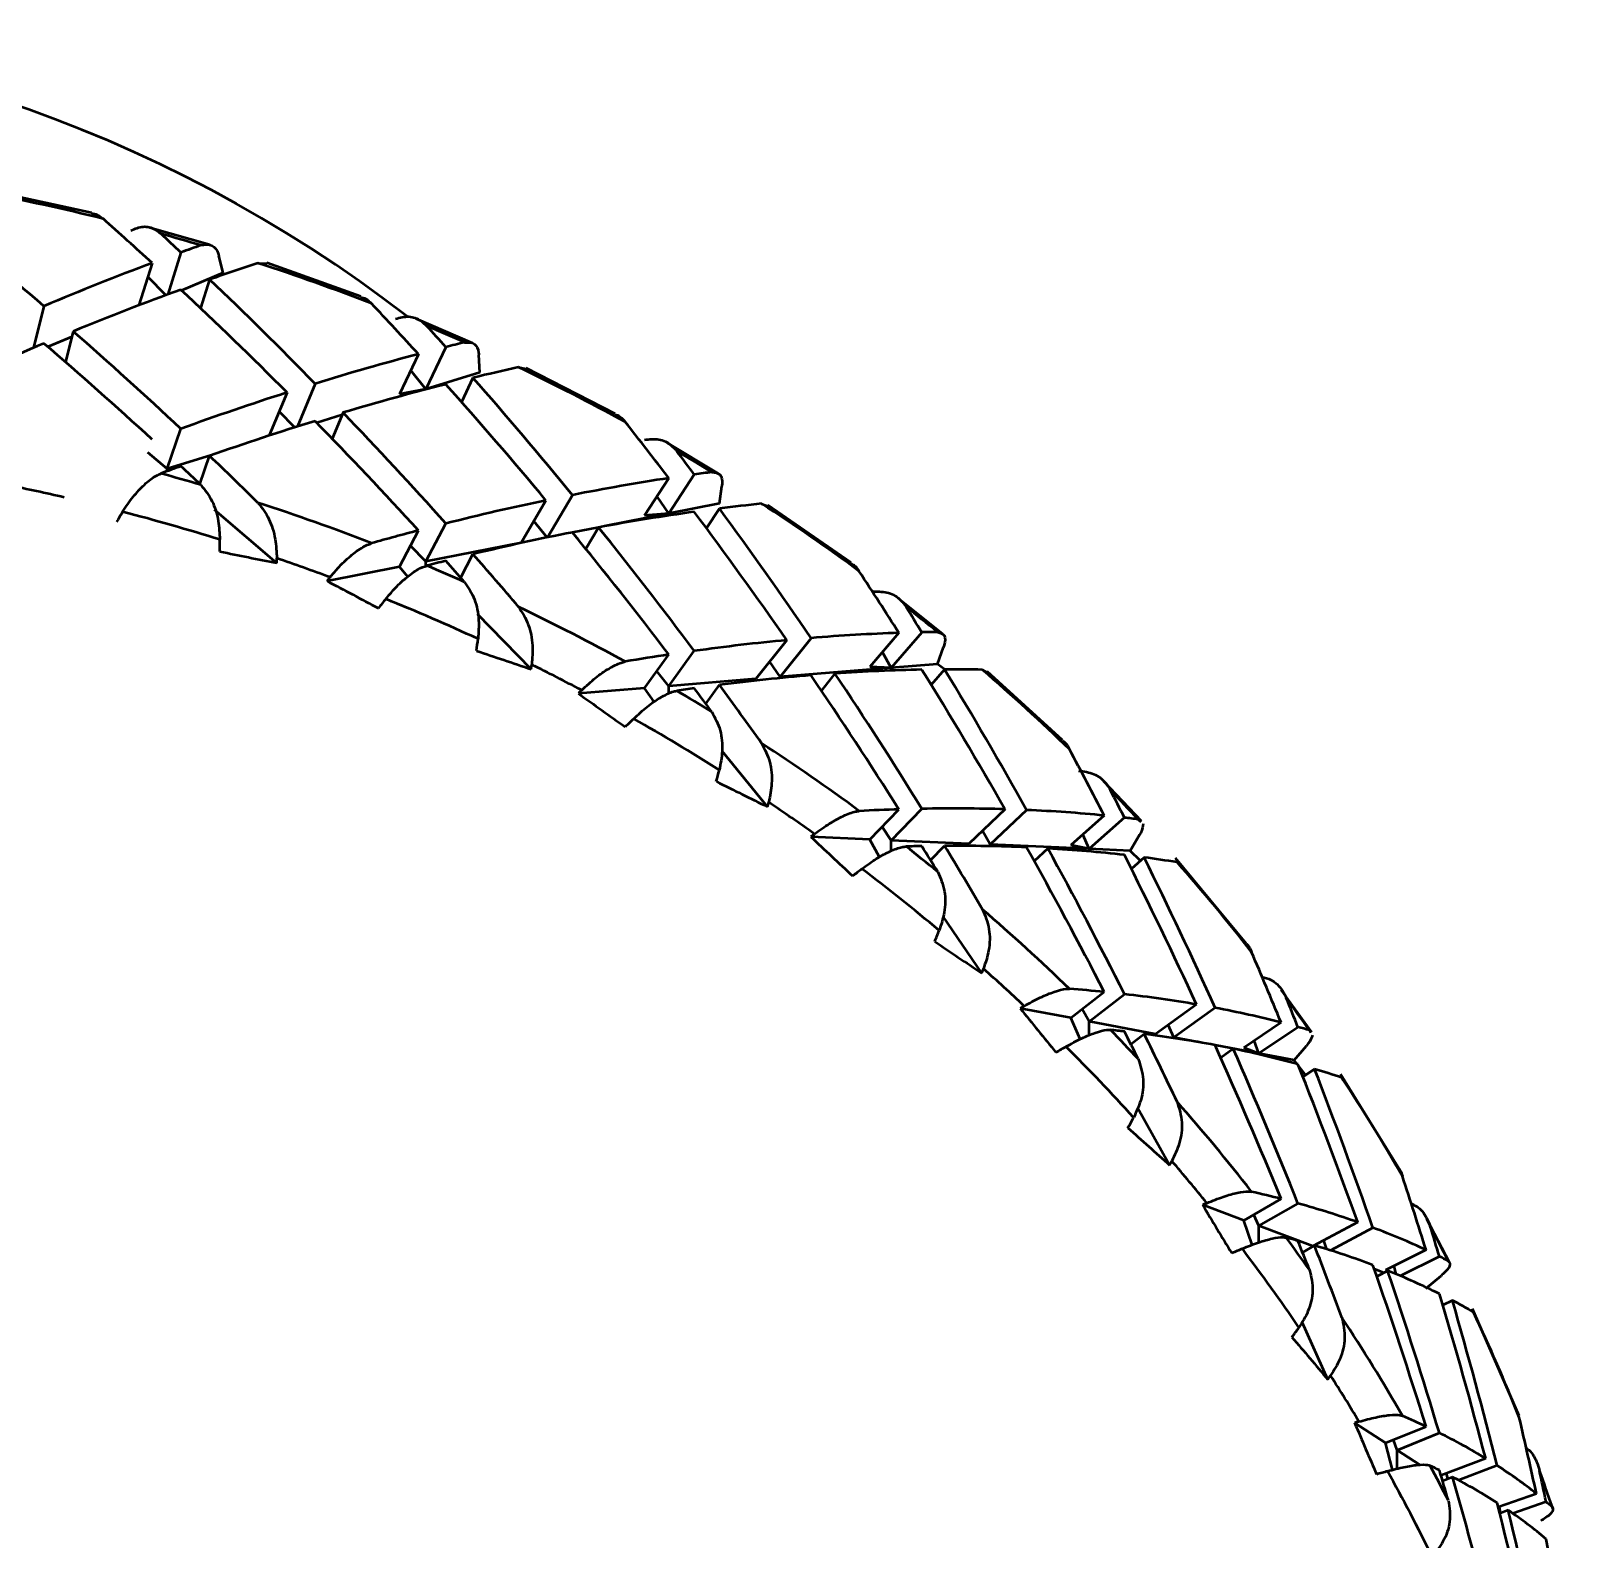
# Model space of a CAD drawing. Header units: millimetres. Extents: x -2161 to -582, y -4625 to -3434.
# Drawn here: x -1863.569 to -1860.991, y -4043.452 to -4040.938 of the extents above; entities that cross this region are included whole.
import ezdxf

# ---------------------------------------------------------------- set-up
doc = ezdxf.new("R2010")
doc.units = ezdxf.units.MM
doc.header["$LTSCALE"] = 0.5
doc.layers.add('AM_0', color=7, linetype='Continuous', lineweight=50)

msp = doc.modelspace()

# ---------------------------------------------------------------- linework, layer by layer
at = {"layer": 'AM_0'}
for p, q in [((-1863.4682, -4041.2413), (-1863.6298, -4041.2062)), ((-1863.271, -4041.2948), (-1863.3711, -4041.2662)), ((-1863.3192, -4041.3072), (-1863.3412, -4041.3775)), ((-1863.3672, -4041.325), (-1863.3892, -4041.395)), ((-1863.2486, -4041.3414), (-1863.256, -4041.3128)), ((-1863.1908, -4041.325), (-1863.1763, -4041.3258)), ((-1863.0196, -4041.3808), (-1863.1759, -4041.3249)), ((-1863.3443, -4041.3787), (-1863.3744, -4041.3479)), ((-1863.2486, -4041.3414), (-1863.318, -4041.3706)), ((-1863.2714, -4041.3524), (-1863.2864, -4041.4003)), ((-1863.5475, -4041.3968), (-1863.5649, -4041.4664)), ((-1863.3827, -4041.393), (-1863.3892, -4041.395)), ((-1862.8335, -4041.4583), (-1862.927, -4041.4178)), ((-1863.5011, -4041.4477), (-1863.5411, -4041.4645)), ((-1863.4989, -4041.4389), (-1863.5117, -4041.4899)), ((-1862.9234, -4041.4768), (-1862.9549, -4041.5434)), ((-1862.8778, -4041.465), (-1862.9109, -4041.535)), ((-1862.8211, -4041.5073), (-1862.8227, -4041.4781)), ((-1862.9109, -4041.535), (-1862.9363, -4041.504)), ((-1862.8211, -4041.5073), (-1862.9109, -4041.535)), ((-1862.7563, -4041.4987), (-1862.7443, -4041.5011)), ((-1862.5952, -4041.5763), (-1862.7437, -4041.5001)), ((-1863.0956, -4041.5261), (-1863.1249, -4041.5975)), ((-1862.9109, -4041.535), (-1862.9549, -4041.5434)), ((-1862.9109, -4041.535), (-1862.9263, -4041.5397)), ((-1862.9109, -4041.5357), (-1862.9109, -4041.535)), ((-1862.9104, -4041.5356), (-1862.9109, -4041.535)), ((-1862.9109, -4041.535), (-1862.9103, -4041.5356)), ((-1862.8325, -4041.5161), (-1862.8516, -4041.5566)), ((-1863.1424, -4041.5409), (-1863.1719, -4041.6126)), ((-1863.1292, -4041.5989), (-1863.1553, -4041.5722)), ((-1863.0507, -4041.5782), (-1863.0928, -4041.5912)), ((-1863.049, -4041.5742), (-1863.0669, -4041.6178)), ((-1863.3423, -4041.6682), (-1863.3192, -4041.6013)), ((-1863.3423, -4041.6682), (-1863.3746, -4041.6405)), ((-1862.4239, -4041.6757), (-1862.5088, -4041.6248)), ((-1863.2684, -4041.6454), (-1863.3423, -4041.6682)), ((-1863.3423, -4041.672), (-1863.3423, -4041.6682)), ((-1863.2876, -4041.6933), (-1863.2714, -4041.6464)), ((-1862.5059, -4041.6836), (-1862.5463, -4041.7456)), ((-1862.4635, -4041.6774), (-1862.506, -4041.7426)), ((-1862.7108, -4041.7206), (-1862.7523, -4041.7911)), ((-1862.6668, -4041.7117), (-1862.7083, -4041.7823)), ((-1862.506, -4041.7426), (-1862.5256, -4041.7138)), ((-1862.4218, -4041.726), (-1862.4176, -4041.697)), ((-1863.1593, -4041.8249), (-1863.263, -4041.7361)), ((-1862.506, -4041.7426), (-1862.6132, -4041.7637)), ((-1862.506, -4041.7426), (-1862.5463, -4041.7456)), ((-1862.4218, -4041.726), (-1862.506, -4041.7426)), ((-1862.506, -4041.7458), (-1862.506, -4041.7426)), ((-1862.504, -4041.7455), (-1862.506, -4041.7426)), ((-1862.506, -4041.7426), (-1862.5037, -4041.7454)), ((-1862.4216, -4041.7341), (-1862.4431, -4041.7671)), ((-1862.3513, -4041.7261), (-1862.3419, -4041.7296)), ((-1862.2029, -4041.8243), (-1862.3411, -4041.7285)), ((-1862.9549, -4041.8311), (-1862.9234, -4041.7708)), ((-1862.9109, -4041.8224), (-1862.8778, -4041.7591)), ((-1862.7086, -4041.7824), (-1862.731, -4041.755)), ((-1862.6232, -4041.7657), (-1862.6665, -4041.7742)), ((-1862.6231, -4041.7655), (-1862.6443, -4041.8015)), ((-1862.9109, -4041.8224), (-1862.9366, -4041.7961)), ((-1862.7523, -4041.7911), (-1862.9109, -4041.8224)), ((-1862.9109, -4041.83), (-1862.9109, -4041.8224)), ((-1862.8529, -4041.8492), (-1862.8325, -4041.8102)), ((-1862.9549, -4041.8311), (-1863.0755, -4041.8549)), ((-1862.9411, -4041.8478), (-1862.9549, -4041.8311)), ((-1862.0498, -4041.943), (-1862.1243, -4041.8835)), ((-1862.7355, -4042.002), (-1862.8251, -4041.9102)), ((-1862.269, -4041.95), (-1862.3206, -4042.0148)), ((-1862.1224, -4041.9415), (-1862.1711, -4041.9978)), ((-1862.0841, -4041.9405), (-1862.1352, -4041.9997)), ((-1862.5463, -4042.0333), (-1862.5059, -4041.9776)), ((-1862.506, -4042.03), (-1862.4635, -4041.9715)), ((-1862.3093, -4041.9535), (-1862.3608, -4042.0181)), ((-1862.1352, -4041.9997), (-1862.15, -4041.9734)), ((-1862.0581, -4041.9934), (-1862.0482, -4041.9653)), ((-1862.3206, -4042.0148), (-1862.3379, -4041.9894)), ((-1862.1352, -4041.9997), (-1862.3206, -4042.0148)), ((-1862.1352, -4041.9997), (-1862.1711, -4041.9978)), ((-1862.0581, -4041.9934), (-1862.1352, -4041.9997)), ((-1862.1352, -4042.0042), (-1862.1352, -4041.9997)), ((-1862.1328, -4042.0041), (-1862.1352, -4041.9997)), ((-1862.1352, -4041.9997), (-1862.1322, -4042.004)), ((-1862.0463, -4042.0023), (-1862.0685, -4042.028)), ((-1862.0459, -4042.0023), (-1862.0581, -4041.9934)), ((-1861.9831, -4042.0028), (-1861.9764, -4042.0069)), ((-1862.506, -4042.03), (-1862.5261, -4042.0054)), ((-1862.3608, -4042.0181), (-1862.506, -4042.03)), ((-1862.506, -4042.0425), (-1862.506, -4042.03)), ((-1862.4443, -4042.0595), (-1862.4216, -4042.0282)), ((-1862.2291, -4042.0092), (-1862.2517, -4042.0376)), ((-1861.85, -4042.1204), (-1861.9753, -4042.0058)), ((-1862.5463, -4042.0333), (-1862.6568, -4042.0423)), ((-1862.5305, -4042.0564), (-1862.5463, -4042.0333)), ((-1862.3414, -4042.2313), (-1862.4173, -4042.1385)), ((-1861.7179, -4042.2552), (-1861.7809, -4042.1891)), ((-1862.1711, -4042.2855), (-1862.1224, -4042.2356)), ((-1862.1352, -4042.2871), (-1862.0841, -4042.2346)), ((-1861.9456, -4042.2353), (-1862.006, -4042.2927)), ((-1861.9097, -4042.2366), (-1861.9703, -4042.2943)), ((-1861.7802, -4042.2458), (-1861.8361, -4042.2954)), ((-1861.7466, -4042.2493), (-1861.8054, -4042.3015)), ((-1861.7237, -4042.2521), (-1861.7191, -4042.2563)), ((-1862.1711, -4042.2855), (-1862.2694, -4042.2812)), ((-1862.1546, -4042.3149), (-1862.1711, -4042.2855)), ((-1862.1352, -4042.2871), (-1862.1506, -4042.2645)), ((-1862.1352, -4042.3047), (-1862.1352, -4042.2871)), ((-1862.006, -4042.2927), (-1862.1352, -4042.2871)), ((-1861.9703, -4042.2943), (-1861.9833, -4042.2711)), ((-1861.8054, -4042.3015), (-1861.8161, -4042.2776)), ((-1861.7368, -4042.3045), (-1861.7214, -4042.278)), ((-1862.0696, -4042.3203), (-1862.0463, -4042.2963)), ((-1861.8054, -4042.3015), (-1861.9703, -4042.2943)), ((-1861.8743, -4042.3006), (-1861.8968, -4042.322)), ((-1861.8054, -4042.3015), (-1861.8361, -4042.2954)), ((-1861.8054, -4042.3056), (-1861.8054, -4042.3015)), ((-1861.8035, -4042.3058), (-1861.8054, -4042.3015)), ((-1861.8054, -4042.3015), (-1861.803, -4042.3058)), ((-1861.7368, -4042.3045), (-1861.8054, -4042.3015)), ((-1861.7196, -4042.321), (-1861.7368, -4042.3045)), ((-1861.7136, -4042.3156), (-1861.735, -4042.3346)), ((-1861.5435, -4042.4592), (-1861.6615, -4042.3169)), ((-1861.6588, -4042.3236), (-1861.6546, -4042.3279)), ((-1861.9844, -4042.5085), (-1862.0488, -4042.4139)), ((-1861.8361, -4042.5831), (-1861.7802, -4042.5398)), ((-1861.8054, -4042.5889), (-1861.7466, -4042.5434)), ((-1861.4345, -4042.6066), (-1861.4851, -4042.5362)), ((-1861.8361, -4042.5831), (-1861.9204, -4042.5671)), ((-1861.8054, -4042.5889), (-1861.817, -4042.5683)), ((-1861.6265, -4042.5606), (-1861.6946, -4042.6099)), ((-1861.5956, -4042.5662), (-1861.664, -4042.6157)), ((-1861.8202, -4042.6183), (-1861.8361, -4042.5831)), ((-1861.8054, -4042.6119), (-1861.8054, -4042.5889)), ((-1861.6946, -4042.6099), (-1861.8054, -4042.5889)), ((-1861.664, -4042.6157), (-1861.6735, -4042.5946)), ((-1861.4855, -4042.5907), (-1861.5477, -4042.6328)), ((-1861.7359, -4042.627), (-1861.7136, -4042.6097)), ((-1861.6233, -4042.6234), (-1861.664, -4042.6157)), ((-1861.5227, -4042.6424), (-1861.5302, -4042.6209)), ((-1861.4573, -4042.5982), (-1861.5227, -4042.6424)), ((-1861.4381, -4042.6037), (-1861.4357, -4042.6076)), ((-1861.5227, -4042.6424), (-1861.5955, -4042.6286)), ((-1861.5653, -4042.6344), (-1861.5861, -4042.6495)), ((-1861.5227, -4042.6424), (-1861.5477, -4042.6328)), ((-1861.5227, -4042.6438), (-1861.5227, -4042.6424)), ((-1861.5222, -4042.6439), (-1861.5227, -4042.6424)), ((-1861.5227, -4042.6424), (-1861.522, -4042.6439)), ((-1861.4638, -4042.6536), (-1861.5227, -4042.6424)), ((-1861.4638, -4042.6536), (-1861.4432, -4042.6294)), ((-1861.4442, -4042.6782), (-1861.4638, -4042.6536)), ((-1861.4297, -4042.6684), (-1861.449, -4042.6814)), ((-1861.2838, -4042.8429), (-1861.3864, -4042.6765)), ((-1861.3843, -4042.6828), (-1861.3822, -4042.6866)), ((-1861.6713, -4042.8285), (-1861.7247, -4042.7331)), ((-1861.2888, -4042.8343), (-1861.2832, -4042.8468)), ((-1861.5477, -4042.9205), (-1861.6164, -4042.8948)), ((-1861.5477, -4042.9205), (-1861.4855, -4042.8847)), ((-1861.5227, -4042.9298), (-1861.4573, -4042.8923)), ((-1861.5335, -4042.9612), (-1861.5477, -4042.9205)), ((-1861.5227, -4042.9298), (-1861.5312, -4042.911)), ((-1861.5227, -4042.9571), (-1861.5227, -4042.9298)), ((-1861.4324, -4042.9636), (-1861.5227, -4042.9298)), ((-1861.3577, -4042.9235), (-1861.4324, -4042.9636)), ((-1861.3325, -4042.9327), (-1861.4031, -4042.9706)), ((-1861.2046, -4042.9908), (-1861.2426, -4042.9182)), ((-1861.409, -4042.9687), (-1861.4142, -4042.9538)), ((-1861.4496, -4042.9738), (-1861.4297, -4042.9624)), ((-1861.2439, -4042.9698), (-1861.3112, -4043.0036)), ((-1861.2216, -4042.9806), (-1861.2864, -4043.0131)), ((-1861.3143, -4043.0079), (-1861.33, -4043.002)), ((-1861.3078, -4043.0044), (-1861.3258, -4043.014)), ((-1861.3091, -4043.005), (-1861.3112, -4043.0036)), ((-1861.2939, -4043.01), (-1861.2973, -4042.9966)), ((-1861.2444, -4043.0341), (-1861.2189, -4043.0128)), ((-1861.2, -4043.0539), (-1861.2159, -4043.0619)), ((-1861.0888, -4043.246), (-1861.1662, -4043.068)), ((-1861.4077, -4043.1854), (-1861.4506, -4043.09)), ((-1861.3112, -4043.2913), (-1861.363, -4043.2579)), ((-1861.3112, -4043.2913), (-1861.2439, -4043.2639)), ((-1861.2998, -4043.3364), (-1861.3112, -4043.2913)), ((-1861.2923, -4043.3035), (-1861.2984, -4043.2861)), ((-1861.2923, -4043.3035), (-1861.2216, -4043.2747)), ((-1861.2923, -4043.3345), (-1861.2923, -4043.3035)), ((-1861.2543, -4043.328), (-1861.2923, -4043.3035)), ((-1861.1444, -4043.3172), (-1861.219, -4043.3454)), ((-1861.2076, -4043.3511), (-1861.2099, -4043.342)), ((-1861.1253, -4043.3292), (-1861.1895, -4043.3535)), ((-1861.0327, -4043.4005), (-1861.0547, -4043.3378)), ((-1861.2163, -4043.3546), (-1861.2, -4043.3479)), ((-1861.0599, -4043.3761), (-1861.1235, -4043.3985)), ((-1861.0439, -4043.3893), (-1861.0993, -4043.4088)), ((-1861.1198, -4043.4085), (-1861.1215, -4043.3978)), ((-1861.1068, -4043.4036), (-1861.1208, -4043.4089))]:
    msp.add_line(p, q, dxfattribs=at)
at = {"layer": 'AM_0', "flags": 128}
for points in [[(-1863.1593, -4041.8249), (-1863.1593, -4041.8239), (-1863.1593, -4041.8229), (-1863.1593, -4041.822), (-1863.1593, -4041.821), (-1863.1593, -4041.82), (-1863.1593, -4041.819), (-1863.1593, -4041.818), (-1863.1593, -4041.817)], [(-1863.0706, -4041.8487), (-1863.0713, -4041.8495), (-1863.0719, -4041.8503), (-1863.0725, -4041.851), (-1863.0731, -4041.8518), (-1863.0737, -4041.8526), (-1863.0743, -4041.8533), (-1863.0749, -4041.8541), (-1863.0755, -4041.8549)], [(-1862.7355, -4042.002), (-1862.7353, -4042.001), (-1862.7352, -4042), (-1862.7351, -4041.9991), (-1862.7349, -4041.9981), (-1862.7348, -4041.9971), (-1862.7347, -4041.9961), (-1862.7346, -4041.9952), (-1862.7344, -4041.9942)], [(-1862.6512, -4042.0368), (-1862.6519, -4042.0375), (-1862.6526, -4042.0382), (-1862.6533, -4042.0389), (-1862.654, -4042.0396), (-1862.6547, -4042.0403), (-1862.6554, -4042.0409), (-1862.6561, -4042.0416), (-1862.6568, -4042.0423)], [(-1862.2632, -4042.2765), (-1862.264, -4042.2771), (-1862.2647, -4042.2777), (-1862.2655, -4042.2783), (-1862.2663, -4042.2789), (-1862.267, -4042.2795), (-1862.2678, -4042.28), (-1862.2686, -4042.2806), (-1862.2694, -4042.2812)], [(-1861.9137, -4042.5632), (-1861.9145, -4042.5637), (-1861.9154, -4042.5642), (-1861.9162, -4042.5647), (-1861.917, -4042.5652), (-1861.9179, -4042.5657), (-1861.9187, -4042.5662), (-1861.9195, -4042.5667), (-1861.9204, -4042.5671)], [(-1861.844, -4042.6308), (-1861.846, -4042.6321), (-1861.8481, -4042.6333), (-1861.8502, -4042.6345), (-1861.8523, -4042.6357), (-1861.8544, -4042.637), (-1861.8565, -4042.6382), (-1861.8586, -4042.6394), (-1861.8607, -4042.6406)], [(-1861.6093, -4042.8917), (-1861.6102, -4042.8921), (-1861.6111, -4042.8925), (-1861.612, -4042.8929), (-1861.6128, -4042.8932), (-1861.6137, -4042.8936), (-1861.6146, -4042.894), (-1861.6155, -4042.8944), (-1861.6164, -4042.8948)], [(-1861.5501, -4042.9676), (-1861.5523, -4042.9685), (-1861.5545, -4042.9695), (-1861.5567, -4042.9704), (-1861.5589, -4042.9714), (-1861.5611, -4042.9723), (-1861.5633, -4042.9733), (-1861.5655, -4042.9742), (-1861.5677, -4042.9752)], [(-1861.3557, -4043.2558), (-1861.3566, -4043.2561), (-1861.3575, -4043.2564), (-1861.3584, -4043.2566), (-1861.3593, -4043.2569), (-1861.3602, -4043.2572), (-1861.3611, -4043.2574), (-1861.3621, -4043.2577), (-1861.363, -4043.2579)], [(-1861.3081, -4043.3385), (-1861.3104, -4043.3391), (-1861.3126, -4043.3398), (-1861.3149, -4043.3405), (-1861.3172, -4043.3411), (-1861.3195, -4043.3418), (-1861.3218, -4043.3425), (-1861.324, -4043.3431), (-1861.3263, -4043.3438)]]:
    msp.add_lwpolyline(points, dxfattribs=at)
at = {"layer": 'AM_0'}
for centre, radius, start, end in [((-1864.3342, -4043.2116), 2.2734, 52.2666, 128.6958), ((-1864.3291, -4044.8179), 3.6738, 76.1402, 79.2927), ((-1864.3231, -4044.7942), 3.6493, 73.4904, 74.574), ((-1864.3139, -4044.7656), 3.6193, 68.7375, 71.9216), ((-1864.3011, -4044.7333), 3.5846, 66.0564, 67.153), ((-1864.2845, -4044.698), 3.5455, 61.24, 64.4682), ((-1864.2639, -4044.6611), 3.5033, 58.518, 59.6315), ((-1864.3231, -4045.1936), 3.6493, 73.4904, 74.574), ((-1864.3292, -4045.2393), 3.6168, 76.9671, 78.4658), ((-1844.0153, -4053.5843), 22.731, 148.59517, 148.64498), ((-1864.3233, -4045.2158), 3.5926, 72.687, 75.3774), ((-1864.3139, -4045.165), 3.6193, 68.7375, 71.9216), ((-1864.2396, -4044.6233), 3.4583, 53.6227, 56.9048), ((-1878.3657, -4041.7433), 15.1116, 359.76302, 359.83808), ((-1858.603, -4018.9523), 23.322, 258.49597, 258.73386), ((-1864.3142, -4045.1878), 3.5631, 69.5727, 71.0864), ((-1864.3011, -4045.1327), 3.5846, 66.0564, 67.153), ((-1850.9209, -4019.0647), 25.8288, 241.92768, 242.14225), ((-1843.1587, -4057.6717), 25.3382, 141.46096, 141.50556), ((-1864.3017, -4045.1559), 3.5288, 65.2433, 67.9661), ((-1864.2845, -4045.0974), 3.5455, 61.24, 64.4682), ((-1864.2118, -4044.5861), 3.4118, 50.8523, 51.9857), ((-1876.7547, -4040.1287), 14.0495, 352.46528, 352.54601), ((-1855.1067, -4019.4416), 23.8153, 251.08582, 251.31716), ((-1864.2853, -4045.1213), 3.4905, 62.0868, 63.6214), ((-1864.1811, -4044.55), 3.3644, 45.8673, 49.2102), ((-1846.5544, -4019.5484), 27.6634, 234.40288, 234.60194), ((-1864.2639, -4045.0605), 3.5033, 58.518, 59.6315), ((-1842.7951, -4062.2901), 28.2684, 134.37474, 134.41458), ((-1864.265, -4045.0848), 3.4488, 57.6923, 60.4571), ((-1864.2396, -4045.0227), 3.4583, 53.6227, 56.9048), ((-1875.1569, -4038.8221), 13.1678, 345.1851, 345.27123), ((-1851.4304, -4020.0613), 24.7095, 243.57493, 243.79593), ((-1864.1479, -4044.5163), 3.3172, 43.0445, 44.1992), ((-1875.1321, -4038.8289), 13.2355, 345.10411, 345.13818), ((-1864.2411, -4045.0477), 3.4046, 54.4836, 56.0439), ((-1841.4321, -4020.1226), 30.417, 226.76034, 226.94004), ((-1864.2118, -4044.9854), 3.4118, 50.8523, 51.9857), ((-1843.1174, -4067.3383), 31.444, 127.32779, 127.36342), ((-1864.2137, -4045.0109), 3.3588, 50.012, 52.826), ((-1864.1134, -4044.4855), 3.2709, 37.9647, 41.3711), ((-1864.1811, -4044.9494), 3.3644, 45.8673, 49.2102), ((-1873.5856, -4037.7856), 12.4333, 337.93745, 338.02864), ((-1847.4087, -4020.7826), 26.1623, 235.9361, 236.1427), ((-1873.5607, -4037.7965), 12.4985, 337.85171, 337.88777), ((-1864.1834, -4044.9755), 3.3122, 46.7441, 48.3334), ((-1834.9736, -4020.7544), 34.6688, 218.98928, 219.14572), ((-1864.0782, -4044.4583), 3.2264, 35.089, 36.2653), ((-1864.1479, -4044.9157), 3.3172, 43.0445, 44.1992), ((-1864.1509, -4044.9422), 3.2656, 42.1883, 45.0555), ((-1864.0434, -4044.4351), 3.1846, 29.9168, 33.3845), ((-1864.1134, -4044.8848), 3.2709, 37.9647, 41.3711), ((-1872.0488, -4036.9897), 11.8163, 330.73351, 330.82938), ((-1842.7564, -4021.5715), 28.454, 228.14884, 228.33671), ((-1872.0255, -4037.0045), 11.8798, 330.64338, 330.68129), ((-1864.1168, -4044.912), 3.2201, 38.8582, 40.4776), ((-1825.9841, -4021.4096), 41.6085, 211.08867, 211.21805), ((-1864.0099, -4044.4161), 3.146, 26.9919, 28.1882), ((-1864.0782, -4044.8577), 3.2264, 35.089, 36.2653), ((-1864.0822, -4044.8852), 3.1763, 34.2168, 37.1375), ((-1864.0434, -4044.8344), 3.1846, 29.9168, 33.3845), ((-1863.9789, -4044.4012), 3.1116, 21.737, 25.2587), ((-1870.5521, -4036.412), 11.2899, 323.57933, 323.67949), ((-1836.9453, -4022.3911), 32.1062, 220.20157, 220.36623), ((-1870.5317, -4036.4303), 11.3524, 323.48516, 323.52477), ((-1864.0479, -4044.8623), 3.1351, 30.8263, 32.4749), ((-1811.5768, -4022.0551), 54.1131, 203.06814, 203.16697), ((-1864.015, -4044.8436), 3.0972, 26.1049, 29.0752), ((-1864.0099, -4044.8154), 3.146, 26.9919, 28.1882), ((-1863.9511, -4044.3903), 3.0817, 18.771, 19.9838)]:
    msp.add_arc(centre, radius, start, end, dxfattribs=at)
for centre, major_axis, ratio, start_param, end_param in [((-1864.3344, -4044.5443), (-2.6385, 4.0093), 0.559492, 5.187765, 5.241592), ((-1864.3344, -4044.6065), (-2.4504, 4.2524), 0.575516, 5.214118, 5.238663), ((-1864.3344, -4044.5443), (-2.4504, 4.2524), 0.575516, 5.19965, 5.20967), ((-1864.3344, -4044.5443), (-3.1079, -3.0931), 0.49399, 3.947928, 3.957948), ((-1864.3344, -4044.5443), (-3.1079, -3.0931), 0.49399, 3.972416, 4.026243), ((-1864.3344, -4044.6065), (-3.1079, -3.0931), 0.49399, 3.918935, 3.94348), ((-1864.3344, -4044.5443), (-2.4504, 4.2524), 0.575516, 5.131354, 5.185182), ((-1864.3344, -4044.6065), (-3.1079, -3.0931), 0.49399, 3.957948, 4.011809), ((-1864.3344, -4044.6065), (-2.4504, 4.2524), 0.575516, 5.145789, 5.19965), ((-1864.3344, -4044.6065), (-2.24, 4.4778), 0.589859, 5.160178, 5.184724), ((-1864.3344, -4044.5443), (-2.24, 4.4778), 0.589859, 5.14571, 5.15573), ((-1864.3344, -4044.6065), (-3.1079, -3.0931), 0.49399, 4.026243, 4.080071), ((-1864.3344, -4044.6065), (-2.6385, 4.0093), 0.559492, 5.133937, 5.187765), ((-1864.3344, -4044.5443), (-2.6385, 4.0093), 0.559492, 5.119469, 5.173331), ((-1864.3344, -4044.5443), (-3.2022, -2.7979), 0.471387, 3.877576, 3.887596), ((-1864.3344, -4044.5443), (-3.2022, -2.7979), 0.471387, 3.902064, 3.955892), ((-1864.3344, -4044.6065), (-3.2022, -2.7979), 0.471387, 3.848583, 3.873128), ((-1864.3344, -4044.6065), (-3.2022, -2.7979), 0.471387, 3.887596, 3.941458), ((-1864.3344, -4044.6065), (-2.24, 4.4778), 0.589859, 5.091849, 5.14571), ((-1864.3344, -4044.5443), (-2.24, 4.4778), 0.589859, 5.077415, 5.131242), ((-1864.3344, -4044.5443), (-3.2022, -2.7979), 0.471387, 3.970326, 4.024187), ((-1864.3344, -4044.6065), (-3.2022, -2.7979), 0.471387, 3.955892, 4.009719), ((-1864.3344, -4044.6065), (-2.4504, 4.2524), 0.575516, 5.077527, 5.131354), ((-1864.3344, -4044.5443), (-2.4504, 4.2524), 0.575516, 5.063059, 5.11692), ((-1864.3344, -4044.6065), (-2.008, 4.6832), 0.602506, 5.10847, 5.133016), ((-1864.3344, -4044.5443), (-2.008, 4.6832), 0.602506, 5.094002, 5.104022), ((-1864.3344, -4044.6065), (-3.2022, -2.7979), 0.471387, 4.024187, 4.034208), ((-1864.3344, -4044.6065), (-2.6385, 4.0093), 0.559492, 5.109449, 5.119469), ((-1864.3344, -4044.5443), (-2.6385, 4.0093), 0.559492, 5.080456, 5.105001), ((-1864.3344, -4044.5443), (-3.278, -2.4956), 0.447762, 3.827637, 3.881465), ((-1864.3344, -4044.5443), (-3.278, -2.4956), 0.447762, 3.803149, 3.813169), ((-1864.3344, -4044.5443), (-3.278, -2.4956), 0.447762, 3.895899, 3.94976), ((-1864.3344, -4044.6065), (-3.278, -2.4956), 0.447762, 3.813169, 3.86703), ((-1864.3344, -4044.6065), (-2.008, 4.6832), 0.602506, 5.040141, 5.094002), ((-1864.3344, -4044.6065), (-3.278, -2.4956), 0.447762, 3.774156, 3.798701), ((-1864.3344, -4044.5443), (-2.008, 4.6832), 0.602506, 5.025707, 5.079534), ((-1864.3344, -4044.5443), (-3.278, -2.4956), 0.447762, 3.964228, 3.988773), ((-1864.3344, -4044.5443), (-2.24, 4.4778), 0.589859, 5.009119, 5.062981), ((-1864.3344, -4044.6065), (-3.278, -2.4956), 0.447762, 3.881465, 3.935292), ((-1864.3344, -4044.6065), (-2.24, 4.4778), 0.589859, 5.023587, 5.077415), ((-1864.3344, -4044.6065), (-3.278, -2.4956), 0.447762, 3.94976, 3.95978), ((-1864.3344, -4044.6065), (-2.4504, 4.2524), 0.575516, 5.053039, 5.063059), ((-1864.3344, -4044.5443), (-2.4504, 4.2524), 0.575516, 5.024046, 5.048591), ((-1864.3344, -4044.6065), (-1.7556, 4.8663), 0.613447, 5.058755, 5.083301), ((-1864.3344, -4044.5443), (-1.7556, 4.8663), 0.613447, 5.044287, 5.054307), ((-1864.3344, -4044.5443), (-3.337, -2.1875), 0.42353, 3.748769, 3.802597), ((-1864.3344, -4044.5443), (-3.337, -2.1875), 0.42353, 3.724281, 3.734301), ((-1864.3344, -4044.5443), (-3.337, -2.1875), 0.42353, 3.88536, 3.909906), ((-1864.3344, -4044.5443), (-3.337, -2.1875), 0.42353, 3.817031, 3.870892), ((-1864.3344, -4044.6065), (-3.337, -2.1875), 0.42353, 3.734301, 3.788163), ((-1864.3344, -4044.6065), (-1.7556, 4.8663), 0.613447, 4.990426, 5.044287), ((-1864.3344, -4044.6065), (-3.337, -2.1875), 0.42353, 3.695288, 3.719833), ((-1864.3344, -4044.5443), (-1.7556, 4.8663), 0.613447, 4.975992, 5.029819), ((-1864.3344, -4044.6065), (-3.337, -2.1875), 0.42353, 3.802597, 3.856424), ((-1864.3344, -4044.5443), (-2.24, 4.4778), 0.589859, 4.970106, 4.994651), ((-1864.3344, -4044.6065), (-2.008, 4.6832), 0.602506, 4.971879, 5.025707), ((-1864.3344, -4044.5443), (-2.008, 4.6832), 0.602506, 4.957411, 5.011273), ((-1864.3344, -4044.6065), (-3.337, -2.1875), 0.42353, 3.870892, 3.880913), ((-1864.3344, -4044.6065), (-2.24, 4.4778), 0.589859, 4.999099, 5.009119), ((-1864.3344, -4044.6065), (-1.4845, 5.0249), 0.622675, 5.010787, 5.035332), ((-1864.3344, -4044.5443), (-1.4845, 5.0249), 0.622675, 4.996319, 5.006339), ((-1864.3344, -4044.5443), (-3.3813, -1.8747), 0.399291, 3.801718, 3.826263), ((-1864.3344, -4044.5443), (-3.3813, -1.8747), 0.399291, 3.733389, 3.78725), ((-1864.3344, -4044.5443), (-3.3813, -1.8747), 0.399291, 3.665127, 3.718955), ((-1864.3344, -4044.5443), (-3.3813, -1.8747), 0.399291, 3.640639, 3.650659), ((-1864.3344, -4044.6065), (-3.3813, -1.8747), 0.399291, 3.78725, 3.79727), ((-1864.3344, -4044.6065), (-2.008, 4.6832), 0.602506, 4.947391, 4.957411), ((-1864.3344, -4044.6065), (-3.3813, -1.8747), 0.399291, 3.718955, 3.772782), ((-1864.3344, -4044.5443), (-2.008, 4.6832), 0.602506, 4.918398, 4.942943), ((-1864.3344, -4044.6065), (-1.7556, 4.8663), 0.613447, 4.922164, 4.975992), ((-1864.3344, -4044.6065), (-3.3813, -1.8747), 0.399291, 3.650659, 3.70452), ((-1864.3344, -4044.5443), (-1.7556, 4.8663), 0.613447, 4.907696, 4.961558), ((-1864.3344, -4044.6065), (-1.4845, 5.0249), 0.622675, 4.942458, 4.996319), ((-1864.3344, -4044.5443), (-1.4845, 5.0249), 0.622675, 4.928023, 4.981851), ((-1864.3344, -4044.6065), (-3.3813, -1.8747), 0.399291, 3.611646, 3.636191), ((-1864.3344, -4044.6065), (-1.1969, 5.1569), 0.630183, 4.964305, 4.98885), ((-1864.3344, -4044.5443), (-3.4133, -1.5582), 0.375863, 3.71306, 3.737605), ((-1864.3344, -4044.5443), (-3.4133, -1.5582), 0.375863, 3.644731, 3.698592), ((-1864.3344, -4044.5443), (-3.4133, -1.5582), 0.375863, 3.576469, 3.630296), ((-1864.3344, -4044.5443), (-1.1969, 5.1569), 0.630183, 4.949837, 4.959857), ((-1864.3344, -4044.6065), (-3.4133, -1.5582), 0.375863, 3.698592, 3.708612), ((-1864.3344, -4044.6065), (-1.7556, 4.8663), 0.613447, 4.897676, 4.907696), ((-1864.3344, -4044.5443), (-1.7556, 4.8663), 0.613447, 4.868683, 4.893228), ((-1864.3344, -4044.6065), (-3.4133, -1.5582), 0.375863, 3.630296, 3.684124), ((-1864.3344, -4044.5443), (-3.4133, -1.5582), 0.375863, 3.551981, 3.562001), ((-1864.3344, -4044.6065), (-1.4845, 5.0249), 0.622675, 4.874196, 4.928023), ((-1864.3344, -4044.5443), (-1.4845, 5.0249), 0.622675, 4.859728, 4.913589), ((-1864.3344, -4044.6065), (-3.4133, -1.5582), 0.375863, 3.562001, 3.615862), ((-1864.3344, -4044.6065), (-1.1969, 5.1569), 0.630183, 4.895975, 4.949837), ((-1864.3344, -4044.5443), (-1.1969, 5.1569), 0.630183, 4.881541, 4.935369), ((-1864.3344, -4044.6065), (-3.4133, -1.5582), 0.375863, 3.522988, 3.547533), ((-1864.3344, -4044.6065), (-0.8956, 5.2604), 0.635963, 4.919031, 4.943576), ((-1864.3344, -4044.5443), (-3.4353, -1.2387), 0.354297, 3.619333, 3.643879), ((-1864.3344, -4044.5443), (-3.4353, -1.2387), 0.354297, 3.551004, 3.604865), ((-1864.3344, -4044.5443), (-3.4353, -1.2387), 0.354297, 3.482742, 3.53657), ((-1864.3344, -4044.5443), (-0.8956, 5.2604), 0.635963, 4.904563, 4.914583), ((-1864.3344, -4044.6065), (-3.4353, -1.2387), 0.354297, 3.604865, 3.614886), ((-1864.3344, -4044.6065), (-1.4845, 5.0249), 0.622675, 4.849708, 4.859728), ((-1864.3344, -4044.5443), (-1.4845, 5.0249), 0.622675, 4.820715, 4.84526), ((-1864.3344, -4044.6065), (-3.4353, -1.2387), 0.354297, 3.53657, 3.590397), ((-1864.3344, -4044.5443), (-3.4353, -1.2387), 0.354297, 3.458254, 3.468274), ((-1864.3344, -4044.6065), (-1.1969, 5.1569), 0.630183, 4.827714, 4.881541), ((-1864.3344, -4044.5443), (-1.1969, 5.1569), 0.630183, 4.813246, 4.867107), ((-1864.3344, -4044.6065), (-3.4353, -1.2387), 0.354297, 3.468274, 3.522136), ((-1864.3344, -4044.6065), (-0.8956, 5.2604), 0.635963, 4.850701, 4.904563), ((-1864.3344, -4044.5443), (-0.8956, 5.2604), 0.635963, 4.836267, 4.890095), ((-1864.3344, -4044.6065), (-3.4353, -1.2387), 0.354297, 3.429261, 3.453807), ((-1864.3344, -4044.5443), (-3.4495, -0.9168), 0.335831, 3.520791, 3.545336), ((-1864.3344, -4044.6065), (-0.5837, 5.3338), 0.640008, 4.874669, 4.899214), ((-1864.3344, -4044.5443), (-3.4495, -0.9168), 0.335831, 3.452461, 3.506323), ((-1864.3344, -4044.6065), (-3.4495, -0.9168), 0.335831, 3.506323, 3.516343), ((-1864.3344, -4044.6065), (-1.1969, 5.1569), 0.630183, 4.803226, 4.813246), ((-1864.3344, -4044.5443), (-3.4495, -0.9168), 0.335831, 3.3842, 3.438027), ((-1864.3344, -4044.5443), (-0.5837, 5.3338), 0.640008, 4.860201, 4.870221), ((-1864.3344, -4044.5443), (-1.1969, 5.1569), 0.630183, 4.774232, 4.798778), ((-1864.3344, -4044.6065), (-3.4495, -0.9168), 0.335831, 3.438027, 3.491855), ((-1864.3344, -4044.6065), (-0.8956, 5.2604), 0.635963, 4.78244, 4.836267), ((-1864.3344, -4044.5443), (-3.4495, -0.9168), 0.335831, 3.359712, 3.369732), ((-1864.3344, -4044.5443), (-0.8956, 5.2604), 0.635963, 4.767972, 4.821833), ((-1864.3344, -4044.6065), (-3.4495, -0.9168), 0.335831, 3.369732, 3.423593), ((-1864.3344, -4044.6065), (-0.5837, 5.3338), 0.640008, 4.806339, 4.860201)]:
    msp.add_ellipse(centre, major_axis=major_axis, ratio=ratio, start_param=start_param, end_param=end_param, dxfattribs=at)
for points, knots in [([(-1863.4684, -4041.2422), (-1863.4651, -4041.2426), (-1863.4582, -4041.2435), (-1863.4522, -4041.2485), (-1863.4491, -4041.2511)], [0, 0, 0, 0, 0.476464, 1, 1, 1, 1]), ([(-1863.4026, -4041.2709), (-1863.3957, -4041.2679), (-1863.382, -4041.2621), (-1863.3647, -4041.2666), (-1863.3557, -4041.2738), (-1863.3524, -4041.2764)], [0, 0, 0, 0, 0.390153, 0.779784, 1, 1, 1, 1]), ([(-1863.2861, -4041.2953), (-1863.2794, -4041.2943), (-1863.267, -4041.2925), (-1863.2587, -4041.3035), (-1863.2563, -4041.3116), (-1863.256, -4041.3128)], [0, 0, 0, 0, 0.493724, 0.924573, 1, 1, 1, 1]), ([(-1863.0199, -4041.3816), (-1863.0168, -4041.3824), (-1863.0099, -4041.3842), (-1863.0044, -4041.3897), (-1863.0014, -4041.3927)], [0, 0, 0, 0, 0.4539661, 1, 1, 1, 1]), ([(-1862.9618, -4041.418), (-1862.9542, -4041.416), (-1862.939, -4041.412), (-1862.9212, -4041.4187), (-1862.9125, -4041.427), (-1862.9093, -4041.43)], [0, 0, 0, 0, 0.390153, 0.779784, 1, 1, 1, 1]), ([(-1862.8464, -4041.4573), (-1862.8403, -4041.4571), (-1862.829, -4041.4567), (-1862.8235, -4041.4686), (-1862.8228, -4041.4769), (-1862.8227, -4041.4781)], [0, 0, 0, 0, 0.493724, 0.924573, 1, 1, 1, 1]), ([(-1862.5956, -4041.5771), (-1862.5928, -4041.5781), (-1862.5862, -4041.5806), (-1862.5814, -4041.5865), (-1862.5786, -4041.5899)], [0, 0, 0, 0, 0.418525, 1, 1, 1, 1]), ([(-1862.5466, -4041.6197), (-1862.5384, -4041.6187), (-1862.522, -4041.6167), (-1862.5041, -4041.6257), (-1862.4958, -4041.6351), (-1862.4928, -4041.6385)], [0, 0, 0, 0, 0.390153, 0.779784, 1, 1, 1, 1]), ([(-1863.4164, -4041.7396), (-1863.4105, -4041.7309), (-1863.3989, -4041.7134), (-1863.3793, -4041.6927), (-1863.3636, -4041.6806), (-1863.3551, -4041.6769), (-1863.3524, -4041.6757)], [0, 0, 0, 0, 0.2760136, 0.5517642, 0.8578908, 1, 1, 1, 1]), ([(-1863.2861, -4041.6947), (-1863.2794, -4041.7029), (-1863.267, -4041.7181), (-1863.2561, -4041.7521), (-1863.2548, -4041.7755), (-1863.2542, -4041.786)], [0, 0, 0, 0, 0.386282, 0.723372, 1, 1, 1, 1]), ([(-1862.4344, -4041.6735), (-1862.429, -4041.6741), (-1862.419, -4041.6751), (-1862.4165, -4041.6875), (-1862.4175, -4041.6958), (-1862.4176, -4041.697)], [0, 0, 0, 0, 0.493724, 0.924573, 1, 1, 1, 1]), ([(-1863.1908, -4041.7244), (-1863.1843, -4041.7327), (-1863.172, -4041.7483), (-1863.1612, -4041.7827), (-1863.1599, -4041.8064), (-1863.1593, -4041.817)], [0, 0, 0, 0, 0.383707, 0.720941, 1, 1, 1, 1]), ([(-1863.0706, -4041.8487), (-1863.0637, -4041.8406), (-1863.0499, -4041.8244), (-1863.0281, -4041.8057), (-1863.0119, -4041.7956), (-1863.0038, -4041.7929), (-1863.0014, -4041.7921)], [0, 0, 0, 0, 0.2803892, 0.5605017, 0.8717329, 1, 1, 1, 1]), ([(-1862.9778, -4041.8848), (-1862.9731, -4041.8792), (-1862.9621, -4041.866), (-1862.9433, -4041.8485), (-1862.9243, -4041.8348), (-1862.9141, -4041.8311), (-1862.9093, -4041.8294)], [0, 0, 0, 0, 0.194047, 0.453494, 0.747851, 1, 1, 1, 1]), ([(-1862.2033, -4041.8249), (-1862.2011, -4041.8261), (-1862.195, -4041.8292), (-1862.191, -4041.8352), (-1862.1885, -4041.8389)], [0, 0, 0, 0, 0.365517, 1, 1, 1, 1]), ([(-1862.8464, -4041.8566), (-1862.8403, -4041.8656), (-1862.829, -4041.8824), (-1862.8217, -4041.9175), (-1862.8232, -4041.9409), (-1862.8239, -4041.9514)], [0, 0, 0, 0, 0.386282, 0.723372, 1, 1, 1, 1]), ([(-1862.1647, -4041.8723), (-1862.1561, -4041.8724), (-1862.1387, -4041.8726), (-1862.121, -4041.8839), (-1862.1134, -4041.8943), (-1862.1106, -4041.8981)], [0, 0, 0, 0, 0.390153, 0.779784, 1, 1, 1, 1]), ([(-1862.7563, -4041.8981), (-1862.7504, -4041.9072), (-1862.7393, -4041.9244), (-1862.7321, -4041.9599), (-1862.7337, -4041.9835), (-1862.7344, -4041.9942)], [0, 0, 0, 0, 0.383707, 0.720941, 1, 1, 1, 1]), ([(-1862.0578, -4041.9401), (-1862.0533, -4041.9413), (-1862.0447, -4041.9435), (-1862.0452, -4041.956), (-1862.0478, -4041.9641), (-1862.0482, -4041.9653)], [0, 0, 0, 0, 0.493724, 0.924573, 1, 1, 1, 1]), ([(-1862.6512, -4042.0368), (-1862.6434, -4042.0297), (-1862.6279, -4042.0153), (-1862.6049, -4041.9995), (-1862.5885, -4041.9915), (-1862.5809, -4041.9897), (-1862.5786, -4041.9892)], [0, 0, 0, 0, 0.280389, 0.560502, 0.871733, 1, 1, 1, 1]), ([(-1862.5645, -4042.0844), (-1862.5569, -4042.0774), (-1862.5417, -4042.0633), (-1862.5192, -4042.048), (-1862.5029, -4042.04), (-1862.4953, -4042.0384), (-1862.4928, -4042.0379)], [0, 0, 0, 0, 0.276014, 0.551764, 0.857891, 1, 1, 1, 1]), ([(-1862.4344, -4042.0729), (-1862.4291, -4042.0826), (-1862.4191, -4042.1007), (-1862.4154, -4042.1366), (-1862.4198, -4042.1595), (-1862.4218, -4042.1699)], [0, 0, 0, 0, 0.386282, 0.723372, 1, 1, 1, 1]), ([(-1862.3513, -4042.1254), (-1862.3461, -4042.1353), (-1862.3363, -4042.1538), (-1862.3329, -4042.19), (-1862.3373, -4042.2132), (-1862.3394, -4042.2237)], [0, 0, 0, 0, 0.383707, 0.720941, 1, 1, 1, 1]), ([(-1861.8504, -4042.1208), (-1861.8489, -4042.1218), (-1861.8436, -4042.1254), (-1861.8405, -4042.1311), (-1861.8383, -4042.1353)], [0, 0, 0, 0, 0.286683, 1, 1, 1, 1]), ([(-1861.8233, -4042.1711), (-1861.8143, -4042.1723), (-1861.7964, -4042.1748), (-1861.7792, -4042.1883), (-1861.7723, -4042.1996), (-1861.7698, -4042.2037)], [0, 0, 0, 0, 0.390153, 0.779784, 1, 1, 1, 1]), ([(-1862.2632, -4042.2765), (-1862.2547, -4042.2704), (-1862.2376, -4042.2581), (-1862.2138, -4042.2453), (-1862.1977, -4042.2393), (-1862.1906, -4042.2385), (-1862.1885, -4042.2383)], [0, 0, 0, 0, 0.280389, 0.560502, 0.871733, 1, 1, 1, 1]), ([(-1861.7155, -4042.2596), (-1861.7159, -4042.264), (-1861.7164, -4042.2692), (-1861.7207, -4042.2769), (-1861.7214, -4042.278)], [0, 0, 0, 0, 0.851016, 1, 1, 1, 1]), ([(-1862.1842, -4042.3346), (-1862.1759, -4042.3286), (-1862.1592, -4042.3166), (-1862.136, -4042.3042), (-1862.1199, -4042.2983), (-1862.1128, -4042.2976), (-1862.1106, -4042.2974)], [0, 0, 0, 0, 0.276014, 0.551764, 0.857891, 1, 1, 1, 1]), ([(-1862.0578, -4042.3395), (-1862.0533, -4042.3498), (-1862.0448, -4042.3691), (-1862.0449, -4042.4052), (-1862.0521, -4042.4275), (-1862.0553, -4042.4375)], [0, 0, 0, 0, 0.386282, 0.723372, 1, 1, 1, 1]), ([(-1861.9831, -4042.4021), (-1861.9787, -4042.4126), (-1861.9705, -4042.4322), (-1861.9709, -4042.4686), (-1861.9782, -4042.4911), (-1861.9815, -4042.5012)], [0, 0, 0, 0, 0.383707, 0.720941, 1, 1, 1, 1]), ([(-1861.5436, -4042.4593), (-1861.5429, -4042.4599), (-1861.5387, -4042.4636), (-1861.5365, -4042.4689), (-1861.5347, -4042.4733)], [0, 0, 0, 0, 0.166434, 1, 1, 1, 1]), ([(-1861.5175, -4042.5144), (-1861.5123, -4042.5158), (-1861.4982, -4042.5198), (-1861.485, -4042.5334), (-1861.4789, -4042.5455), (-1861.4768, -4042.5499)], [0, 0, 0, 0, 0.267873, 0.735628, 1, 1, 1, 1]), ([(-1861.9137, -4042.5632), (-1861.9046, -4042.5582), (-1861.8865, -4042.5482), (-1861.8623, -4042.5385), (-1861.8466, -4042.5345), (-1861.8402, -4042.5346), (-1861.8383, -4042.5346)], [0, 0, 0, 0, 0.280389, 0.560502, 0.871733, 1, 1, 1, 1]), ([(-1861.844, -4042.6308), (-1861.8351, -4042.626), (-1861.8173, -4042.6162), (-1861.7937, -4042.6068), (-1861.7781, -4042.6028), (-1861.7718, -4042.603), (-1861.7698, -4042.6031)], [0, 0, 0, 0, 0.276014, 0.551764, 0.857891, 1, 1, 1, 1]), ([(-1861.433, -4042.6119), (-1861.4346, -4042.6163), (-1861.4365, -4042.6213), (-1861.4424, -4042.6283), (-1861.4432, -4042.6294)], [0, 0, 0, 0, 0.851016, 1, 1, 1, 1]), ([(-1861.7237, -4042.6515), (-1861.72, -4042.6623), (-1861.7132, -4042.6826), (-1861.7171, -4042.7185), (-1861.7268, -4042.7396), (-1861.7312, -4042.7491)], [0, 0, 0, 0, 0.386282, 0.723372, 1, 1, 1, 1]), ([(-1861.6588, -4042.723), (-1861.6553, -4042.734), (-1861.6488, -4042.7545), (-1861.653, -4042.7907), (-1861.6629, -4042.812), (-1861.6674, -4042.8217)], [0, 0, 0, 0, 0.383707, 0.720941, 1, 1, 1, 1]), ([(-1861.6093, -4042.8917), (-1861.5999, -4042.8879), (-1861.5809, -4042.8802), (-1861.5568, -4042.8736), (-1861.5419, -4042.8716), (-1861.5363, -4042.8724), (-1861.5347, -4042.8727)], [0, 0, 0, 0, 0.280389, 0.560502, 0.871733, 1, 1, 1, 1]), ([(-1861.2685, -4042.8927), (-1861.2658, -4042.8939), (-1861.2543, -4042.8988), (-1861.2439, -4042.9126), (-1861.2388, -4042.9254), (-1861.237, -4042.93)], [0, 0, 0, 0, 0.1664209, 0.6989934, 1, 1, 1, 1]), ([(-1861.5501, -4042.9676), (-1861.5408, -4042.9638), (-1861.5223, -4042.9564), (-1861.4988, -4042.95), (-1861.484, -4042.948), (-1861.4785, -4042.9489), (-1861.4768, -4042.9492)], [0, 0, 0, 0, 0.276014, 0.551764, 0.857891, 1, 1, 1, 1]), ([(-1861.4381, -4043.003), (-1861.4354, -4043.0143), (-1861.4304, -4043.0353), (-1861.438, -4043.0704), (-1861.4502, -4043.0902), (-1861.4557, -4043.0991)], [0, 0, 0, 0, 0.386282, 0.723372, 1, 1, 1, 1]), ([(-1861.2066, -4042.9882), (-1861.2048, -4042.9906), (-1861.2015, -4042.9951), (-1861.2107, -4043.0058), (-1861.2179, -4043.0119), (-1861.2189, -4043.0128)], [0, 0, 0, 0, 0.493724, 0.924573, 1, 1, 1, 1]), ([(-1861.3843, -4043.0821), (-1861.3818, -4043.0935), (-1861.3771, -4043.1148), (-1861.385, -4043.1501), (-1861.3974, -4043.17), (-1861.403, -4043.179)], [0, 0, 0, 0, 0.383707, 0.720941, 1, 1, 1, 1]), ([(-1861.3557, -4043.2558), (-1861.346, -4043.2532), (-1861.3266, -4043.248), (-1861.303, -4043.2444), (-1861.2891, -4043.2443), (-1861.2845, -4043.2457), (-1861.2832, -4043.2462)], [0, 0, 0, 0, 0.280389, 0.560502, 0.871733, 1, 1, 1, 1]), ([(-1861.077, -4043.2999), (-1861.0766, -4043.3002), (-1861.0678, -4043.3056), (-1861.0604, -4043.319), (-1861.0563, -4043.3323), (-1861.0549, -4043.3371)], [0, 0, 0, 0, 0.032571, 0.65066, 1, 1, 1, 1]), ([(-1861.3081, -4043.3385), (-1861.2986, -4043.3359), (-1861.2797, -4043.3309), (-1861.2567, -4043.3274), (-1861.2429, -4043.3273), (-1861.2384, -4043.3289), (-1861.237, -4043.3294)], [0, 0, 0, 0, 0.276014, 0.551764, 0.857891, 1, 1, 1, 1]), ([(-1861.2066, -4043.3876), (-1861.2049, -4043.3991), (-1861.2017, -4043.4207), (-1861.2128, -4043.4546), (-1861.2272, -4043.4726), (-1861.2337, -4043.4808)], [0, 0, 0, 0, 0.386282, 0.723372, 1, 1, 1, 1]), ([(-1861.0332, -4043.3986), (-1861.0325, -4043.4012), (-1861.0312, -4043.406), (-1861.0429, -4043.4153), (-1861.0514, -4043.4204), (-1861.0527, -4043.4212)], [0, 0, 0, 0, 0.493724, 0.924573, 1, 1, 1, 1])]:
    msp.add_open_spline(points, degree=3, knots=knots, dxfattribs=at)

doc.saveas('drawing.dxf')
